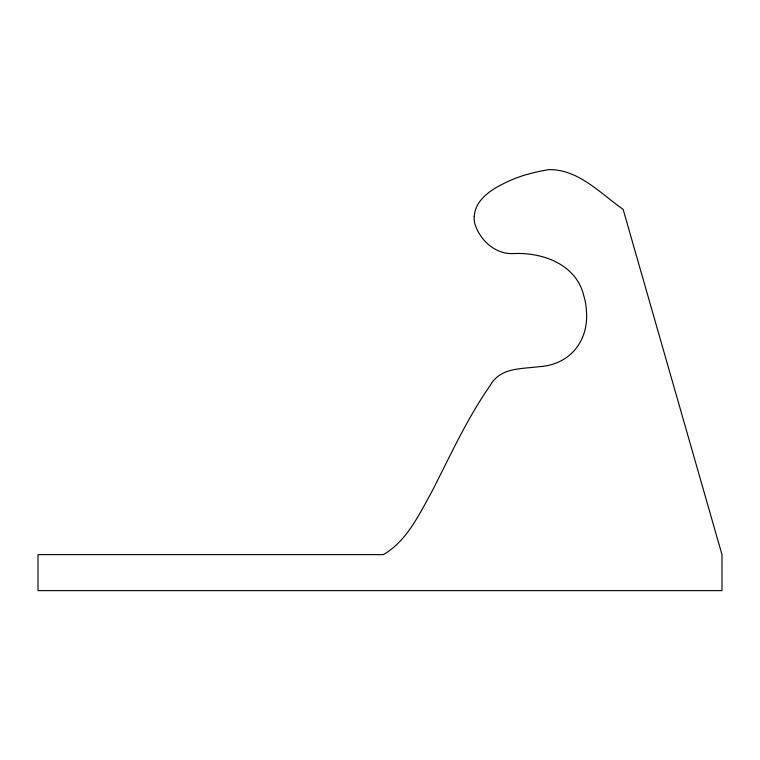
<?xml version="1.0" encoding="UTF-8"?>
<svg xmlns="http://www.w3.org/2000/svg" width="760" height="760" viewBox="0 0 760 760"><rect width="100%" height="100%" fill="white"/><g stroke="black" fill="none" stroke-linecap="round" stroke-linejoin="round"><path stroke-width="1.14" d="M474.212 216.552L474.164 218.376A23.75 23.75 0 0 0 474.772 223.516C479.788 240.264 495.586 254.733 513.874 253.565C543.02 252.253 576.46 264.537 583.832 295.877A60.733 60.733 0 0 1 586.435 311.258C588.914 341.335 569.354 365.056 539.163 366.643C521.389 369.103 500.004 367.213 489.962 385.852C466.469 419.425 449.72 457.026 430.967 493.316C418.447 515.793 406.476 541.234 383.344 554.619L38 554.619L38 590.634L722 590.634L721.981 554.619L623.143 209.389C600.666 193.61 578.103 168.843 548.501 169.651C540.35 171.057 532.256 172.881 524.333 175.246A126.977 126.977 0 0 0 513.342 179.16A137 137 0 0 0 501.989 184.414C489.221 190.836 475.114 200.944 474.212 216.552"/></g></svg>
